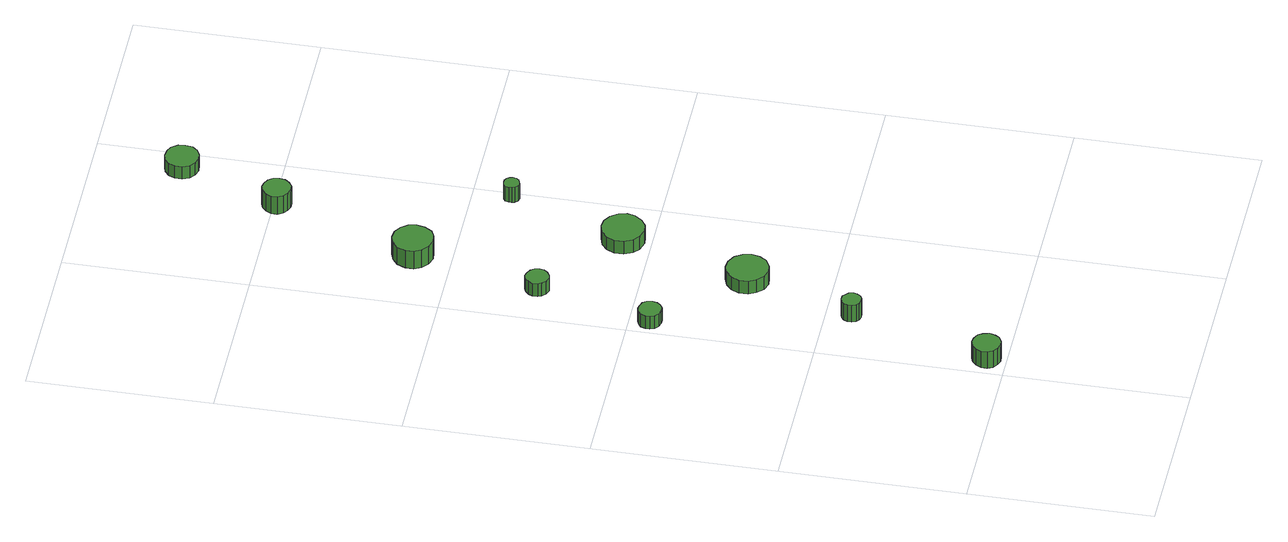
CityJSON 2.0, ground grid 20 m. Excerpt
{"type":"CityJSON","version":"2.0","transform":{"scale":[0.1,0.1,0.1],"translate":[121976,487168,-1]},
"CityObjects":{
"tree1":{"type":"SolitaryVegetationObject","attributes":{"function":"something"},"geometry":[{"type":"MultiSurface","lod":"1","boundaries":[[[0,1,2,3,4,5,6,7,8,9,10,11,12,13,14]],[[15,16,17,18,19,20,21,22,23,24,25,26,27,28,29]],[[0,29,28,1]],[[1,28,27,2]],[[2,27,26,3]],[[3,26,25,4]],[[4,25,24,5]],[[5,24,23,6]],[[6,23,22,7]],[[7,22,21,8]],[[8,21,20,9]],[[9,20,19,10]],[[10,19,18,11]],[[11,18,17,12]],[[12,17,16,13]],[[13,16,15,14]],[[14,15,29,0]]]}]},
"tree2":{"type":"SolitaryVegetationObject","attributes":{"function":"something"},"geometry":[{"type":"MultiSurface","lod":"1","boundaries":[[[30,31,32,33,34,35,36,37,38,39,40,41,42,43,44]],[[45,46,47,48,49,50,51,52,53,54,55,56,57,58,59]],[[30,59,58,31]],[[31,58,57,32]],[[32,57,56,33]],[[33,56,55,34]],[[34,55,54,35]],[[35,54,53,36]],[[36,53,52,37]],[[37,52,51,38]],[[38,51,50,39]],[[39,50,49,40]],[[40,49,48,41]],[[41,48,47,42]],[[42,47,46,43]],[[43,46,45,44]],[[44,45,59,30]]]}]},
"tree3":{"type":"SolitaryVegetationObject","attributes":{"function":"something"},"geometry":[{"type":"MultiSurface","lod":"1","boundaries":[[[60,61,62,63,64,65,66,67,68,69,70,71,72,73,74]],[[75,76,77,78,79,80,81,82,83,84,85,86,87,88,89]],[[60,89,88,61]],[[61,88,87,62]],[[62,87,86,63]],[[63,86,85,64]],[[64,85,84,65]],[[65,84,83,66]],[[66,83,82,67]],[[67,82,81,68]],[[68,81,80,69]],[[69,80,79,70]],[[70,79,78,71]],[[71,78,77,72]],[[72,77,76,73]],[[73,76,75,74]],[[74,75,89,60]]]}]},
"tree4":{"type":"SolitaryVegetationObject","attributes":{"function":"something"},"geometry":[{"type":"MultiSurface","lod":"1","boundaries":[[[90,91,92,93,94,95,96,97,98,99,100,101,102,103,104]],[[105,106,107,108,109,110,111,112,113,114,115,116,117,118,119]],[[90,119,118,91]],[[91,118,117,92]],[[92,117,116,93]],[[93,116,115,94]],[[94,115,114,95]],[[95,114,113,96]],[[96,113,112,97]],[[97,112,111,98]],[[98,111,110,99]],[[99,110,109,100]],[[100,109,108,101]],[[101,108,107,102]],[[102,107,106,103]],[[103,106,105,104]],[[104,105,119,90]]]}]},
"tree5":{"type":"SolitaryVegetationObject","attributes":{"function":"something"},"geometry":[{"type":"MultiSurface","lod":"1","boundaries":[[[120,121,122,123,124,125,126,127,128,129,130,131,132,133,134]],[[135,136,137,138,139,140,141,142,143,144,145,146,147,148,149]],[[120,149,148,121]],[[121,148,147,122]],[[122,147,146,123]],[[123,146,145,124]],[[124,145,144,125]],[[125,144,143,126]],[[126,143,142,127]],[[127,142,141,128]],[[128,141,140,129]],[[129,140,139,130]],[[130,139,138,131]],[[131,138,137,132]],[[132,137,136,133]],[[133,136,135,134]],[[134,135,149,120]]]}]},
"tree6":{"type":"SolitaryVegetationObject","attributes":{"function":"something"},"geometry":[{"type":"MultiSurface","lod":"1","boundaries":[[[150,151,152,153,154,155,156,157,158,159,160,161,162,163,164]],[[165,166,167,168,169,170,171,172,173,174,175,176,177,178,179]],[[150,179,178,151]],[[151,178,177,152]],[[152,177,176,153]],[[153,176,175,154]],[[154,175,174,155]],[[155,174,173,156]],[[156,173,172,157]],[[157,172,171,158]],[[158,171,170,159]],[[159,170,169,160]],[[160,169,168,161]],[[161,168,167,162]],[[162,167,166,163]],[[163,166,165,164]],[[164,165,179,150]]]}]},
"tree7":{"type":"SolitaryVegetationObject","attributes":{"function":"something"},"geometry":[{"type":"MultiSurface","lod":"1","boundaries":[[[180,181,182,183,184,185,186,187,188,189,190,191,192,193,194]],[[195,196,197,198,199,200,201,202,203,204,205,206,207,208,209]],[[180,209,208,181]],[[181,208,207,182]],[[182,207,206,183]],[[183,206,205,184]],[[184,205,204,185]],[[185,204,203,186]],[[186,203,202,187]],[[187,202,201,188]],[[188,201,200,189]],[[189,200,199,190]],[[190,199,198,191]],[[191,198,197,192]],[[192,197,196,193]],[[193,196,195,194]],[[194,195,209,180]]]}]},
"tree8":{"type":"SolitaryVegetationObject","attributes":{"function":"something"},"geometry":[{"type":"MultiSurface","lod":"1","boundaries":[[[210,211,212,213,214,215,216,217,218,219,220,221,222,223,224]],[[225,226,227,228,229,230,231,232,233,234,235,236,237,238,239]],[[210,239,238,211]],[[211,238,237,212]],[[212,237,236,213]],[[213,236,235,214]],[[214,235,234,215]],[[215,234,233,216]],[[216,233,232,217]],[[217,232,231,218]],[[218,231,230,219]],[[219,230,229,220]],[[220,229,228,221]],[[221,228,227,222]],[[222,227,226,223]],[[223,226,225,224]],[[224,225,239,210]]]}]},
"tree9":{"type":"SolitaryVegetationObject","attributes":{"function":"something"},"geometry":[{"type":"MultiSurface","lod":"1","boundaries":[[[240,241,242,243,244,245,246,247,248,249,250,251,252,253,254]],[[255,256,257,258,259,260,261,262,263,264,265,266,267,268,269]],[[240,269,268,241]],[[241,268,267,242]],[[242,267,266,243]],[[243,266,265,244]],[[244,265,264,245]],[[245,264,263,246]],[[246,263,262,247]],[[247,262,261,248]],[[248,261,260,249]],[[249,260,259,250]],[[250,259,258,251]],[[251,258,257,252]],[[252,257,256,253]],[[253,256,255,254]],[[254,255,269,240]]]}]},
"tree10":{"type":"SolitaryVegetationObject","attributes":{"function":"something"},"geometry":[{"type":"MultiSurface","lod":"1","boundaries":[[[270,271,272,273,274,275,276,277,278,279,280,281,282,283,284]],[[285,286,287,288,289,290,291,292,293,294,295,296,297,298,299]],[[270,299,298,271]],[[271,298,297,272]],[[272,297,296,273]],[[273,296,295,274]],[[274,295,294,275]],[[275,294,293,276]],[[276,293,292,277]],[[277,292,291,278]],[[278,291,290,279]],[[279,290,289,280]],[[280,289,288,281]],[[281,288,287,282]],[[282,287,286,283]],[[283,286,285,284]],[[284,285,299,270]]]}]},
"tree11":{"type":"SolitaryVegetationObject","attributes":{"function":"something"}},
"tree12":{"type":"SolitaryVegetationObject","attributes":{"function":"something"}}
},
"vertices":[
[40,21,29],[38,28,29],[35,33,29],[29,36,29],[23,37,29],[17,35,29],[12,30,29],[9,24,29],[9,18,29],[12,12,29],[17,8,29],[23,6,29],[29,7,29],[35,10,29],[38,15,29],[38,15,7],[35,10,7],[29,7,7],[23,6,7],[17,8,7],[12,12,7],[9,18,7],[9,24,7],[12,30,7],[17,35,7],[23,37,7],[29,36,7],[35,33,7],[38,28,7],[40,21,7],
[79,173,29],[78,178,29],[75,181,29],[72,184,29],[67,184,29],[63,183,29],[60,180,29],[58,176,29],[58,171,29],[60,167,29],[63,164,29],[67,163,29],[72,163,29],[75,165,29],[78,169,29],[78,169,7],[75,165,7],[72,163,7],[67,163,7],[63,164,7],[60,167,7],[58,171,7],[58,176,7],[60,180,7],[63,183,7],[67,184,7],[72,184,7],[75,181,7],[78,178,7],[79,173,7],
[32,378,24],[31,384,24],[28,388,24],[23,390,24],[18,391,24],[13,389,24],[9,386,24],[7,381,24],[7,376,24],[9,371,24],[13,368,24],[18,366,24],[23,366,24],[28,369,24],[31,373,24],[31,373,7],[28,369,7],[23,366,7],[18,366,7],[13,368,7],[9,371,7],[7,376,7],[7,381,7],[9,386,7],[13,389,7],[18,391,7],[23,390,7],[28,388,7],[31,384,7],[32,378,7],
[128,291,24],[126,300,24],[121,308,24],[112,313,24],[103,314,24],[94,311,24],[87,305,24],[83,296,24],[83,286,24],[87,278,24],[94,271,24],[103,268,24],[112,269,24],[121,274,24],[126,282,24],[126,282,7],[121,274,7],[112,269,7],[103,268,7],[94,271,7],[87,278,7],[83,286,7],[83,296,7],[87,305,7],[94,311,7],[103,314,7],[112,313,7],[121,308,7],[126,300,7],[128,291,7],
[63,504,24],[62,509,24],[59,513,24],[54,516,24],[49,517,24],[44,515,24],[40,511,24],[38,507,24],[38,501,24],[40,497,24],[44,493,24],[49,491,24],[54,492,24],[59,495,24],[62,499,24],[62,499,7],[59,495,7],[54,492,7],[49,491,7],[44,493,7],[40,497,7],[38,501,7],[38,507,7],[40,511,7],[44,515,7],[49,517,7],[54,516,7],[59,513,7],[62,509,7],[63,504,7],
[103,642,30],[101,651,30],[96,658,30],[88,663,30],[79,664,30],[70,661,30],[63,655,30],[59,646,30],[59,637,30],[63,629,30],[70,623,30],[79,620,30],[88,621,30],[96,625,30],[101,633,30],[101,633,7],[96,625,7],[88,621,7],[79,620,7],[70,623,7],[63,629,7],[59,637,7],[59,646,7],[63,655,7],[70,661,7],[79,664,7],[88,663,7],[96,658,7],[101,651,7],[103,642,7],
[170,431,24],[168,440,24],[162,448,24],[154,453,24],[145,454,24],[135,451,24],[128,445,24],[124,436,24],[124,426,24],[128,417,24],[135,411,24],[145,408,24],[154,409,24],[162,414,24],[168,422,24],[168,422,7],[162,414,7],[154,409,7],[145,408,7],[135,411,7],[128,417,7],[124,426,7],[124,436,7],[128,445,7],[135,451,7],[145,454,7],[154,453,7],[162,448,7],[168,440,7],[170,431,7],
[203,559,27],[202,562,27],[200,565,27],[197,567,27],[193,567,27],[190,566,27],[187,564,27],[186,560,27],[186,557,27],[187,554,27],[190,551,27],[193,550,27],[197,551,27],[200,552,27],[202,555,27],[202,555,7],[200,552,7],[197,551,7],[193,550,7],[190,551,7],[187,554,7],[186,557,7],[186,560,7],[187,564,7],[190,566,7],[193,567,7],[197,567,7],[200,565,7],[202,562,7],[203,559,7],
[152,797,30],[151,804,30],[147,809,30],[141,812,30],[135,813,30],[129,811,30],[124,806,30],[121,800,30],[121,794,30],[124,788,30],[129,784,30],[135,782,30],[141,782,30],[147,786,30],[151,791,30],[151,791,7],[147,786,7],[141,782,7],[135,782,7],[129,784,7],[124,788,7],[121,794,7],[121,800,7],[124,806,7],[129,811,7],[135,813,7],[141,812,7],[147,809,7],[151,804,7],[152,797,7],
[196,906,23],[195,913,23],[190,920,23],[184,923,23],[176,924,23],[169,922,23],[163,917,23],[160,910,23],[160,902,23],[163,895,23],[169,890,23],[176,888,23],[184,889,23],[190,892,23],[195,898,23],[195,898,7],[190,892,7],[184,889,7],[176,888,7],[169,890,7],[163,895,7],[160,902,7],[160,910,7],[163,917,7],[169,922,7],[176,924,7],[184,923,7],[190,920,7],[195,913,7],[196,906,7]
]}
